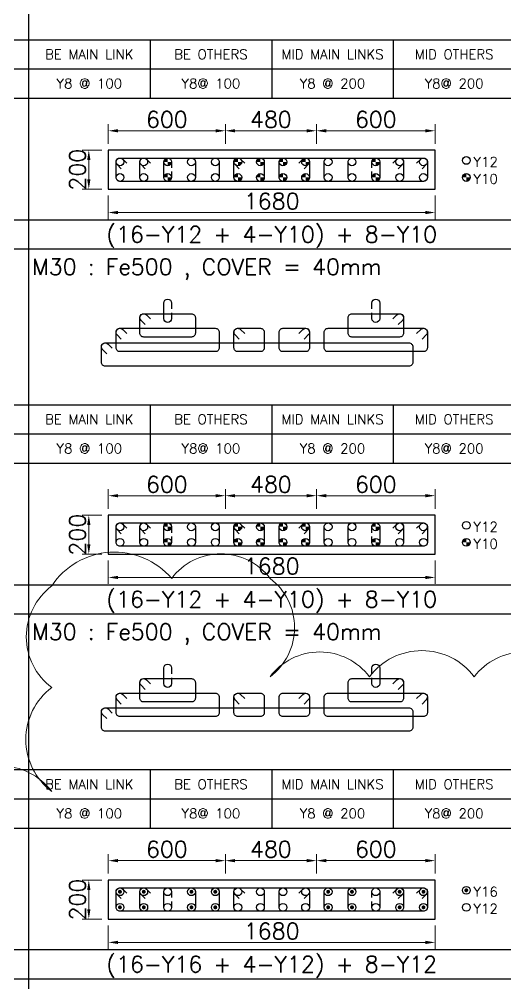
# Model space of a CAD drawing. Header units: millimetres. Extents: x -28707963 to -28231469, y 696001 to 896471.
# Drawn here: x -28305678 to -28298178, y 801471 to 816336 of the extents above; entities that cross this region are included whole.
import ezdxf
from ezdxf.enums import TextEntityAlignment as Align

# ---------------------------------------------------------------- set-up
doc = ezdxf.new("R2010")
doc.units = ezdxf.units.MM
doc.header["$MEASUREMENT"] = 0
doc.header["$PDMODE"] = 34
doc.header["$PDSIZE"] = -8
doc.layers.get('0').update_dxf_attribs({"lineweight": 5})
for name, color, linetype in [('09 COL TEXT-SCH', 2, 'Continuous'), ('14 REINF', 6, 'Continuous'), ('22 TABLE FRAME', 5, 'Continuous'), ('23 STIRRUPS', 5, 'Continuous'), ('TEXT', 4, 'Continuous')]:
    doc.layers.add(name, color=color, linetype=linetype)
doc.layers.add('19 COLUMN', color=1, linetype='Continuous', lineweight=25)
doc.styles.add('ROMANS', font='simplex.shx')
doc.dimstyles.new('D 50', dxfattribs={"dimscale": 100, "dimtxt": 3, "dimasz": 1.5, "dimexe": 1, "dimexo": 1, "dimgap": 0.5, "dimtad": 1, "dimdec": 0, "dimdsep": 46, "dimtxsty": 'ROMANS', "dimcen": 2.5, "dimclrd": 5, "dimclre": 5, "dimclrt": 4, "dimadec": 0, "dimazin": 0, "dimtfac": 1, "dimtdec": 0, "dimtmove": 0, "dimatfit": 3, "dimfxl": 1, "dimlwd": 0, "dimlwe": 0, "dimarcsym": 0})

# ---------------------------------------------------------------- blocks, each defined once
blk = doc.blocks.new('*D83')
at = {"color": 5, "lineweight": 0, "transparency": 16777216}
for p, q in [((-28304306, 802368), (-28304306, 802008)), ((-28299266, 802368), (-28299266, 802008)), ((-28304156, 802108), (-28299416, 802108))]:
    blk.add_line(p, q, dxfattribs=at)
at = {"color": 5, "transparency": 16777216}
for points in [[(-28304156, 802133), (-28304156, 802083), (-28304306, 802108)], [(-28299416, 802083), (-28299416, 802133), (-28299266, 802108)]]:
    blk.add_solid(points, dxfattribs=at)
at = {"layer": 'Defpoints', "color": 0, "transparency": 16777216}
for p in [(-28304306, 802468), (-28299266, 802468), (-28299266, 802108)]:
    blk.add_point(p, dxfattribs=at)
at = {"color": 4, "transparency": 16777216, "insert": (-28301786, 802283), "char_height": 250, "attachment_point": 5, "style": 'ROMANS'}
blk.add_mtext('1680', dxfattribs=at)
blk = doc.blocks.new('*D84')
at = {"color": 5, "lineweight": 0, "transparency": 16777216}
for p, q in [((-28304406, 803068), (-28304706, 803068)), ((-28304606, 802618), (-28304606, 802918)), ((-28304406, 802468), (-28304706, 802468))]:
    blk.add_line(p, q, dxfattribs=at)
at = {"color": 5, "transparency": 16777216}
for points in [[(-28304581, 802918), (-28304631, 802918), (-28304606, 803068)], [(-28304631, 802618), (-28304581, 802618), (-28304606, 802468)]]:
    blk.add_solid(points, dxfattribs=at)
at = {"layer": 'Defpoints', "color": 0, "transparency": 16777216}
for p in [(-28304606, 803068), (-28304306, 803068), (-28304306, 802468)]:
    blk.add_point(p, dxfattribs=at)
at = {"color": 4, "transparency": 16777216, "insert": (-28304781, 802768), "char_height": 250, "attachment_point": 5, "rotation": 90, "style": 'ROMANS'}
blk.add_mtext('200', dxfattribs=at)
blk = doc.blocks.new('*D85')
at = {"color": 5, "lineweight": 0, "transparency": 16777216}
for p, q in [((-28304306, 803168), (-28304306, 803468)), ((-28304156, 803368), (-28302651, 803368)), ((-28302501, 803168), (-28302501, 803468))]:
    blk.add_line(p, q, dxfattribs=at)
at = {"color": 5, "transparency": 16777216}
for points in [[(-28304156, 803393), (-28304156, 803343), (-28304306, 803368)], [(-28302651, 803343), (-28302651, 803393), (-28302501, 803368)]]:
    blk.add_solid(points, dxfattribs=at)
at = {"layer": 'Defpoints', "color": 0, "transparency": 16777216}
for p in [(-28302501, 803368), (-28304306, 803068), (-28302501, 803068)]:
    blk.add_point(p, dxfattribs=at)
at = {"color": 4, "transparency": 16777216, "insert": (-28303403, 803543), "char_height": 250, "attachment_point": 5, "style": 'ROMANS'}
blk.add_mtext('600', dxfattribs=at)
blk = doc.blocks.new('*D86')
at = {"color": 5, "lineweight": 0, "transparency": 16777216}
for p, q in [((-28302501, 803168), (-28302501, 803468)), ((-28302351, 803368), (-28301246, 803368)), ((-28301096, 803168), (-28301096, 803468))]:
    blk.add_line(p, q, dxfattribs=at)
at = {"color": 5, "transparency": 16777216}
for points in [[(-28302351, 803393), (-28302351, 803343), (-28302501, 803368)], [(-28301246, 803343), (-28301246, 803393), (-28301096, 803368)]]:
    blk.add_solid(points, dxfattribs=at)
at = {"layer": 'Defpoints', "color": 0, "transparency": 16777216}
for p in [(-28301096, 803368), (-28302501, 803068), (-28301096, 803068)]:
    blk.add_point(p, dxfattribs=at)
at = {"color": 4, "transparency": 16777216, "insert": (-28301799, 803543), "char_height": 250, "attachment_point": 5, "style": 'ROMANS'}
blk.add_mtext('480', dxfattribs=at)
blk = doc.blocks.new('*D87')
at = {"color": 5, "lineweight": 0, "transparency": 16777216}
for p, q in [((-28301096, 803168), (-28301096, 803468)), ((-28300946, 803368), (-28299416, 803368)), ((-28299266, 803168), (-28299266, 803468))]:
    blk.add_line(p, q, dxfattribs=at)
at = {"color": 5, "transparency": 16777216}
for points in [[(-28300946, 803393), (-28300946, 803343), (-28301096, 803368)], [(-28299416, 803343), (-28299416, 803393), (-28299266, 803368)]]:
    blk.add_solid(points, dxfattribs=at)
at = {"layer": 'Defpoints', "color": 0, "transparency": 16777216}
for p in [(-28299266, 803368), (-28301096, 803068), (-28299266, 803068)]:
    blk.add_point(p, dxfattribs=at)
at = {"color": 4, "transparency": 16777216, "insert": (-28300181, 803543), "char_height": 250, "attachment_point": 5, "style": 'ROMANS'}
blk.add_mtext('600', dxfattribs=at)
blk = doc.blocks.new('*D88')
at = {"color": 5, "lineweight": 0, "transparency": 16777216}
for p, q in [((-28304306, 807993), (-28304306, 807633)), ((-28299266, 807993), (-28299266, 807633)), ((-28304156, 807733), (-28299416, 807733))]:
    blk.add_line(p, q, dxfattribs=at)
at = {"color": 5, "transparency": 16777216}
for points in [[(-28304156, 807758), (-28304156, 807708), (-28304306, 807733)], [(-28299416, 807708), (-28299416, 807758), (-28299266, 807733)]]:
    blk.add_solid(points, dxfattribs=at)
at = {"layer": 'Defpoints', "color": 0, "transparency": 16777216}
for p in [(-28304306, 808093), (-28299266, 808093), (-28299266, 807733)]:
    blk.add_point(p, dxfattribs=at)
at = {"color": 4, "transparency": 16777216, "insert": (-28301786, 807908), "char_height": 250, "attachment_point": 5, "style": 'ROMANS'}
blk.add_mtext('1680', dxfattribs=at)
blk = doc.blocks.new('*D89')
at = {"color": 5, "lineweight": 0, "transparency": 16777216}
for p, q in [((-28304306, 813618), (-28304306, 813258)), ((-28299266, 813618), (-28299266, 813258)), ((-28304156, 813358), (-28299416, 813358))]:
    blk.add_line(p, q, dxfattribs=at)
at = {"color": 5, "transparency": 16777216}
for points in [[(-28304156, 813383), (-28304156, 813333), (-28304306, 813358)], [(-28299416, 813333), (-28299416, 813383), (-28299266, 813358)]]:
    blk.add_solid(points, dxfattribs=at)
at = {"layer": 'Defpoints', "color": 0, "transparency": 16777216}
for p in [(-28304306, 813718), (-28299266, 813718), (-28299266, 813358)]:
    blk.add_point(p, dxfattribs=at)
at = {"color": 4, "transparency": 16777216, "insert": (-28301786, 813533), "char_height": 250, "attachment_point": 5, "style": 'ROMANS'}
blk.add_mtext('1680', dxfattribs=at)
blk = doc.blocks.new('*D375')
at = {"color": 5, "lineweight": 0, "transparency": 16777216}
for p, q in [((-28304406, 808693), (-28304706, 808693)), ((-28304606, 808243), (-28304606, 808543)), ((-28304406, 808093), (-28304706, 808093))]:
    blk.add_line(p, q, dxfattribs=at)
at = {"color": 5, "transparency": 16777216}
for points in [[(-28304581, 808543), (-28304631, 808543), (-28304606, 808693)], [(-28304631, 808243), (-28304581, 808243), (-28304606, 808093)]]:
    blk.add_solid(points, dxfattribs=at)
at = {"layer": 'Defpoints', "color": 0, "transparency": 16777216}
for p in [(-28304606, 808693), (-28304306, 808693), (-28304306, 808093)]:
    blk.add_point(p, dxfattribs=at)
at = {"color": 4, "transparency": 16777216, "insert": (-28304781, 808393), "char_height": 250, "attachment_point": 5, "rotation": 90, "style": 'ROMANS'}
blk.add_mtext('200', dxfattribs=at)
blk = doc.blocks.new('*D376')
at = {"color": 5, "lineweight": 0, "transparency": 16777216}
for p, q in [((-28304306, 808793), (-28304306, 809093)), ((-28304156, 808993), (-28302651, 808993)), ((-28302501, 808793), (-28302501, 809093))]:
    blk.add_line(p, q, dxfattribs=at)
at = {"color": 5, "transparency": 16777216}
for points in [[(-28304156, 809018), (-28304156, 808968), (-28304306, 808993)], [(-28302651, 808968), (-28302651, 809018), (-28302501, 808993)]]:
    blk.add_solid(points, dxfattribs=at)
at = {"layer": 'Defpoints', "color": 0, "transparency": 16777216}
for p in [(-28302501, 808993), (-28304306, 808693), (-28302501, 808693)]:
    blk.add_point(p, dxfattribs=at)
at = {"color": 4, "transparency": 16777216, "insert": (-28303403, 809168), "char_height": 250, "attachment_point": 5, "style": 'ROMANS'}
blk.add_mtext('600', dxfattribs=at)
blk = doc.blocks.new('*D377')
at = {"color": 5, "lineweight": 0, "transparency": 16777216}
for p, q in [((-28302501, 808793), (-28302501, 809093)), ((-28302351, 808993), (-28301246, 808993)), ((-28301096, 808793), (-28301096, 809093))]:
    blk.add_line(p, q, dxfattribs=at)
at = {"color": 5, "transparency": 16777216}
for points in [[(-28302351, 809018), (-28302351, 808968), (-28302501, 808993)], [(-28301246, 808968), (-28301246, 809018), (-28301096, 808993)]]:
    blk.add_solid(points, dxfattribs=at)
at = {"layer": 'Defpoints', "color": 0, "transparency": 16777216}
for p in [(-28301096, 808993), (-28302501, 808693), (-28301096, 808693)]:
    blk.add_point(p, dxfattribs=at)
at = {"color": 4, "transparency": 16777216, "insert": (-28301799, 809168), "char_height": 250, "attachment_point": 5, "style": 'ROMANS'}
blk.add_mtext('480', dxfattribs=at)
blk = doc.blocks.new('*D378')
at = {"color": 5, "lineweight": 0, "transparency": 16777216}
for p, q in [((-28301096, 808793), (-28301096, 809093)), ((-28300946, 808993), (-28299416, 808993)), ((-28299266, 808793), (-28299266, 809093))]:
    blk.add_line(p, q, dxfattribs=at)
at = {"color": 5, "transparency": 16777216}
for points in [[(-28300946, 809018), (-28300946, 808968), (-28301096, 808993)], [(-28299416, 808968), (-28299416, 809018), (-28299266, 808993)]]:
    blk.add_solid(points, dxfattribs=at)
at = {"layer": 'Defpoints', "color": 0, "transparency": 16777216}
for p in [(-28299266, 808993), (-28301096, 808693), (-28299266, 808693)]:
    blk.add_point(p, dxfattribs=at)
at = {"color": 4, "transparency": 16777216, "insert": (-28300181, 809168), "char_height": 250, "attachment_point": 5, "style": 'ROMANS'}
blk.add_mtext('600', dxfattribs=at)
blk = doc.blocks.new('*D379')
at = {"color": 5, "lineweight": 0, "transparency": 16777216}
for p, q in [((-28304406, 814318), (-28304706, 814318)), ((-28304606, 813868), (-28304606, 814168)), ((-28304406, 813718), (-28304706, 813718))]:
    blk.add_line(p, q, dxfattribs=at)
at = {"color": 5, "transparency": 16777216}
for points in [[(-28304581, 814168), (-28304631, 814168), (-28304606, 814318)], [(-28304631, 813868), (-28304581, 813868), (-28304606, 813718)]]:
    blk.add_solid(points, dxfattribs=at)
at = {"layer": 'Defpoints', "color": 0, "transparency": 16777216}
for p in [(-28304606, 814318), (-28304306, 814318), (-28304306, 813718)]:
    blk.add_point(p, dxfattribs=at)
at = {"color": 4, "transparency": 16777216, "insert": (-28304781, 814018), "char_height": 250, "attachment_point": 5, "rotation": 90, "style": 'ROMANS'}
blk.add_mtext('200', dxfattribs=at)
blk = doc.blocks.new('*D380')
at = {"color": 5, "lineweight": 0, "transparency": 16777216}
for p, q in [((-28304306, 814418), (-28304306, 814718)), ((-28302501, 814418), (-28302501, 814718)), ((-28304156, 814618), (-28302651, 814618))]:
    blk.add_line(p, q, dxfattribs=at)
at = {"color": 5, "transparency": 16777216}
for points in [[(-28304156, 814643), (-28304156, 814593), (-28304306, 814618)], [(-28302651, 814593), (-28302651, 814643), (-28302501, 814618)]]:
    blk.add_solid(points, dxfattribs=at)
at = {"layer": 'Defpoints', "color": 0, "transparency": 16777216}
for p in [(-28302501, 814618), (-28304306, 814318), (-28302501, 814318)]:
    blk.add_point(p, dxfattribs=at)
at = {"color": 4, "transparency": 16777216, "insert": (-28303403, 814793), "char_height": 250, "attachment_point": 5, "style": 'ROMANS'}
blk.add_mtext('600', dxfattribs=at)
blk = doc.blocks.new('*D381')
at = {"color": 5, "lineweight": 0, "transparency": 16777216}
for p, q in [((-28302501, 814418), (-28302501, 814718)), ((-28301096, 814418), (-28301096, 814718)), ((-28302351, 814618), (-28301246, 814618))]:
    blk.add_line(p, q, dxfattribs=at)
at = {"color": 5, "transparency": 16777216}
for points in [[(-28302351, 814643), (-28302351, 814593), (-28302501, 814618)], [(-28301246, 814593), (-28301246, 814643), (-28301096, 814618)]]:
    blk.add_solid(points, dxfattribs=at)
at = {"layer": 'Defpoints', "color": 0, "transparency": 16777216}
for p in [(-28301096, 814618), (-28302501, 814318), (-28301096, 814318)]:
    blk.add_point(p, dxfattribs=at)
at = {"color": 4, "transparency": 16777216, "insert": (-28301799, 814793), "char_height": 250, "attachment_point": 5, "style": 'ROMANS'}
blk.add_mtext('480', dxfattribs=at)
blk = doc.blocks.new('*D382')
at = {"color": 5, "lineweight": 0, "transparency": 16777216}
for p, q in [((-28301096, 814418), (-28301096, 814718)), ((-28299266, 814418), (-28299266, 814718)), ((-28300946, 814618), (-28299416, 814618))]:
    blk.add_line(p, q, dxfattribs=at)
at = {"color": 5, "transparency": 16777216}
for points in [[(-28300946, 814643), (-28300946, 814593), (-28301096, 814618)], [(-28299416, 814593), (-28299416, 814643), (-28299266, 814618)]]:
    blk.add_solid(points, dxfattribs=at)
at = {"layer": 'Defpoints', "color": 0, "transparency": 16777216}
for p in [(-28299266, 814618), (-28301096, 814318), (-28299266, 814318)]:
    blk.add_point(p, dxfattribs=at)
at = {"color": 4, "transparency": 16777216, "insert": (-28300181, 814793), "char_height": 250, "attachment_point": 5, "style": 'ROMANS'}
blk.add_mtext('600', dxfattribs=at)

msp = doc.modelspace()

# ---------------------------------------------------------------- hatches: boundary and pattern name
at = {"layer": '14 REINF'}
h = msp.add_hatch(color=6, dxfattribs=at)
edge = h.paths.add_edge_path(flags=0)
edge.add_line((-28303451.1, 814138.4), (-28303391.1, 814138.4))
edge.add_line((-28303391.1, 814138.4), (-28303391.1, 814198.4))
edge.add_arc((-28303391.1, 814138.4), 60, 90, 180)
edge = h.paths.add_edge_path(flags=0)
edge.add_line((-28303331.1, 814138.4), (-28303391.1, 814138.4))
edge.add_line((-28303391.1, 814138.4), (-28303391.1, 814078.4))
edge.add_arc((-28303391.1, 814138.4), 60, 270, 360)
h = msp.add_hatch(color=6, dxfattribs=at)
edge = h.paths.add_edge_path(flags=0)
edge.add_line((-28302368.1, 814138.4), (-28302308.1, 814138.4))
edge.add_line((-28302308.1, 814138.4), (-28302308.1, 814198.4))
edge.add_arc((-28302308.1, 814138.4), 60, 90, 180)
edge = h.paths.add_edge_path(flags=0)
edge.add_line((-28302248.1, 814138.4), (-28302308.1, 814138.4))
edge.add_line((-28302308.1, 814138.4), (-28302308.1, 814078.4))
edge.add_arc((-28302308.1, 814138.4), 60, 270, 360)
h = msp.add_hatch(color=6, dxfattribs=at)
edge = h.paths.add_edge_path(flags=0)
edge.add_line((-28302020.1, 814138.4), (-28301960.1, 814138.4))
edge.add_line((-28301960.1, 814138.4), (-28301960.1, 814198.4))
edge.add_arc((-28301960.1, 814138.4), 60, 90, 180)
edge = h.paths.add_edge_path(flags=0)
edge.add_line((-28301900.1, 814138.4), (-28301960.1, 814138.4))
edge.add_line((-28301960.1, 814138.4), (-28301960.1, 814078.4))
edge.add_arc((-28301960.1, 814138.4), 60, 270, 360)
h = msp.add_hatch(color=6, dxfattribs=at)
edge = h.paths.add_edge_path(flags=0)
edge.add_line((-28301672.1, 814138.4), (-28301612.1, 814138.4))
edge.add_line((-28301612.1, 814138.4), (-28301612.1, 814198.4))
edge.add_arc((-28301612.1, 814138.4), 60, 90, 180)
edge = h.paths.add_edge_path(flags=0)
edge.add_line((-28301552.1, 814138.4), (-28301612.1, 814138.4))
edge.add_line((-28301612.1, 814138.4), (-28301612.1, 814078.4))
edge.add_arc((-28301612.1, 814138.4), 60, 270, 360)
h = msp.add_hatch(color=6, dxfattribs=at)
edge = h.paths.add_edge_path(flags=0)
edge.add_line((-28301324.1, 814138.4), (-28301264.1, 814138.4))
edge.add_line((-28301264.1, 814138.4), (-28301264.1, 814198.4))
edge.add_arc((-28301264.1, 814138.4), 60, 90, 180)
edge = h.paths.add_edge_path(flags=0)
edge.add_line((-28301204.1, 814138.4), (-28301264.1, 814138.4))
edge.add_line((-28301264.1, 814138.4), (-28301264.1, 814078.4))
edge.add_arc((-28301264.1, 814138.4), 60, 270, 360)
h = msp.add_hatch(color=6, dxfattribs=at)
edge = h.paths.add_edge_path(flags=0)
edge.add_line((-28300241.1, 814138.4), (-28300181.1, 814138.4))
edge.add_line((-28300181.1, 814138.4), (-28300181.1, 814198.4))
edge.add_arc((-28300181.1, 814138.4), 60, 90, 180)
edge = h.paths.add_edge_path(flags=0)
edge.add_line((-28300121.1, 814138.4), (-28300181.1, 814138.4))
edge.add_line((-28300181.1, 814138.4), (-28300181.1, 814078.4))
edge.add_arc((-28300181.1, 814138.4), 60, 270, 360)
h = msp.add_hatch(color=6, dxfattribs=at)
edge = h.paths.add_edge_path(flags=0)
edge.add_line((-28303451.1, 813898.4), (-28303391.1, 813898.4))
edge.add_line((-28303391.1, 813898.4), (-28303391.1, 813958.4))
edge.add_arc((-28303391.1, 813898.4), 60, 90, 180)
edge = h.paths.add_edge_path(flags=0)
edge.add_line((-28303331.1, 813898.4), (-28303391.1, 813898.4))
edge.add_line((-28303391.1, 813898.4), (-28303391.1, 813838.4))
edge.add_arc((-28303391.1, 813898.4), 60, 270, 360)
h = msp.add_hatch(color=6, dxfattribs=at)
edge = h.paths.add_edge_path(flags=0)
edge.add_line((-28302368.1, 813898.4), (-28302308.1, 813898.4))
edge.add_line((-28302308.1, 813898.4), (-28302308.1, 813958.4))
edge.add_arc((-28302308.1, 813898.4), 60, 90, 180)
edge = h.paths.add_edge_path(flags=0)
edge.add_line((-28302248.1, 813898.4), (-28302308.1, 813898.4))
edge.add_line((-28302308.1, 813898.4), (-28302308.1, 813838.4))
edge.add_arc((-28302308.1, 813898.4), 60, 270, 360)
h = msp.add_hatch(color=6, dxfattribs=at)
edge = h.paths.add_edge_path(flags=0)
edge.add_line((-28302020.1, 813898.4), (-28301960.1, 813898.4))
edge.add_line((-28301960.1, 813898.4), (-28301960.1, 813958.4))
edge.add_arc((-28301960.1, 813898.4), 60, 90, 180)
edge = h.paths.add_edge_path(flags=0)
edge.add_line((-28301900.1, 813898.4), (-28301960.1, 813898.4))
edge.add_line((-28301960.1, 813898.4), (-28301960.1, 813838.4))
edge.add_arc((-28301960.1, 813898.4), 60, 270, 360)
h = msp.add_hatch(color=6, dxfattribs=at)
edge = h.paths.add_edge_path(flags=0)
edge.add_line((-28301672.1, 813898.4), (-28301612.1, 813898.4))
edge.add_line((-28301612.1, 813898.4), (-28301612.1, 813958.4))
edge.add_arc((-28301612.1, 813898.4), 60, 90, 180)
edge = h.paths.add_edge_path(flags=0)
edge.add_line((-28301552.1, 813898.4), (-28301612.1, 813898.4))
edge.add_line((-28301612.1, 813898.4), (-28301612.1, 813838.4))
edge.add_arc((-28301612.1, 813898.4), 60, 270, 360)
h = msp.add_hatch(color=6, dxfattribs=at)
edge = h.paths.add_edge_path(flags=0)
edge.add_line((-28301324.1, 813898.4), (-28301264.1, 813898.4))
edge.add_line((-28301264.1, 813898.4), (-28301264.1, 813958.4))
edge.add_arc((-28301264.1, 813898.4), 60, 90, 180)
edge = h.paths.add_edge_path(flags=0)
edge.add_line((-28301204.1, 813898.4), (-28301264.1, 813898.4))
edge.add_line((-28301264.1, 813898.4), (-28301264.1, 813838.4))
edge.add_arc((-28301264.1, 813898.4), 60, 270, 360)
h = msp.add_hatch(color=6, dxfattribs=at)
edge = h.paths.add_edge_path(flags=0)
edge.add_line((-28300241.1, 813898.4), (-28300181.1, 813898.4))
edge.add_line((-28300181.1, 813898.4), (-28300181.1, 813958.4))
edge.add_arc((-28300181.1, 813898.4), 60, 90, 180)
edge = h.paths.add_edge_path(flags=0)
edge.add_line((-28300121.1, 813898.4), (-28300181.1, 813898.4))
edge.add_line((-28300181.1, 813898.4), (-28300181.1, 813838.4))
edge.add_arc((-28300181.1, 813898.4), 60, 270, 360)
h = msp.add_hatch(color=6, dxfattribs=at)
edge = h.paths.add_edge_path(flags=0)
edge.add_line((-28298846.1, 813898.4), (-28298786.1, 813898.4))
edge.add_line((-28298786.1, 813898.4), (-28298786.1, 813958.4))
edge.add_arc((-28298786.1, 813898.4), 60, 90, 180)
edge = h.paths.add_edge_path(flags=0)
edge.add_line((-28298726.1, 813898.4), (-28298786.1, 813898.4))
edge.add_line((-28298786.1, 813898.4), (-28298786.1, 813838.4))
edge.add_arc((-28298786.1, 813898.4), 60, 270, 360)
h = msp.add_hatch(color=6, dxfattribs=at)
edge = h.paths.add_edge_path(flags=0)
edge.add_line((-28303451.1, 808513.4), (-28303391.1, 808513.4))
edge.add_line((-28303391.1, 808513.4), (-28303391.1, 808573.4))
edge.add_arc((-28303391.1, 808513.4), 60, 90, 180)
edge = h.paths.add_edge_path(flags=0)
edge.add_line((-28303331.1, 808513.4), (-28303391.1, 808513.4))
edge.add_line((-28303391.1, 808513.4), (-28303391.1, 808453.4))
edge.add_arc((-28303391.1, 808513.4), 60, 270, 360)
h = msp.add_hatch(color=6, dxfattribs=at)
edge = h.paths.add_edge_path(flags=0)
edge.add_line((-28302368.1, 808513.4), (-28302308.1, 808513.4))
edge.add_line((-28302308.1, 808513.4), (-28302308.1, 808573.4))
edge.add_arc((-28302308.1, 808513.4), 60, 90, 180)
edge = h.paths.add_edge_path(flags=0)
edge.add_line((-28302248.1, 808513.4), (-28302308.1, 808513.4))
edge.add_line((-28302308.1, 808513.4), (-28302308.1, 808453.4))
edge.add_arc((-28302308.1, 808513.4), 60, 270, 360)
h = msp.add_hatch(color=6, dxfattribs=at)
edge = h.paths.add_edge_path(flags=0)
edge.add_line((-28302020.1, 808513.4), (-28301960.1, 808513.4))
edge.add_line((-28301960.1, 808513.4), (-28301960.1, 808573.4))
edge.add_arc((-28301960.1, 808513.4), 60, 90, 180)
edge = h.paths.add_edge_path(flags=0)
edge.add_line((-28301900.1, 808513.4), (-28301960.1, 808513.4))
edge.add_line((-28301960.1, 808513.4), (-28301960.1, 808453.4))
edge.add_arc((-28301960.1, 808513.4), 60, 270, 360)
h = msp.add_hatch(color=6, dxfattribs=at)
edge = h.paths.add_edge_path(flags=0)
edge.add_line((-28301672.1, 808513.4), (-28301612.1, 808513.4))
edge.add_line((-28301612.1, 808513.4), (-28301612.1, 808573.4))
edge.add_arc((-28301612.1, 808513.4), 60, 90, 180)
edge = h.paths.add_edge_path(flags=0)
edge.add_line((-28301552.1, 808513.4), (-28301612.1, 808513.4))
edge.add_line((-28301612.1, 808513.4), (-28301612.1, 808453.4))
edge.add_arc((-28301612.1, 808513.4), 60, 270, 360)
h = msp.add_hatch(color=6, dxfattribs=at)
edge = h.paths.add_edge_path(flags=0)
edge.add_line((-28301324.1, 808513.4), (-28301264.1, 808513.4))
edge.add_line((-28301264.1, 808513.4), (-28301264.1, 808573.4))
edge.add_arc((-28301264.1, 808513.4), 60, 90, 180)
edge = h.paths.add_edge_path(flags=0)
edge.add_line((-28301204.1, 808513.4), (-28301264.1, 808513.4))
edge.add_line((-28301264.1, 808513.4), (-28301264.1, 808453.4))
edge.add_arc((-28301264.1, 808513.4), 60, 270, 360)
h = msp.add_hatch(color=6, dxfattribs=at)
edge = h.paths.add_edge_path(flags=0)
edge.add_line((-28300241.1, 808513.4), (-28300181.1, 808513.4))
edge.add_line((-28300181.1, 808513.4), (-28300181.1, 808573.4))
edge.add_arc((-28300181.1, 808513.4), 60, 90, 180)
edge = h.paths.add_edge_path(flags=0)
edge.add_line((-28300121.1, 808513.4), (-28300181.1, 808513.4))
edge.add_line((-28300181.1, 808513.4), (-28300181.1, 808453.4))
edge.add_arc((-28300181.1, 808513.4), 60, 270, 360)
h = msp.add_hatch(color=6, dxfattribs=at)
edge = h.paths.add_edge_path(flags=0)
edge.add_line((-28303451.1, 808273.4), (-28303391.1, 808273.4))
edge.add_line((-28303391.1, 808273.4), (-28303391.1, 808333.4))
edge.add_arc((-28303391.1, 808273.4), 60, 90, 180)
edge = h.paths.add_edge_path(flags=0)
edge.add_line((-28303331.1, 808273.4), (-28303391.1, 808273.4))
edge.add_line((-28303391.1, 808273.4), (-28303391.1, 808213.4))
edge.add_arc((-28303391.1, 808273.4), 60, 270, 360)
h = msp.add_hatch(color=6, dxfattribs=at)
edge = h.paths.add_edge_path(flags=0)
edge.add_line((-28302368.1, 808273.4), (-28302308.1, 808273.4))
edge.add_line((-28302308.1, 808273.4), (-28302308.1, 808333.4))
edge.add_arc((-28302308.1, 808273.4), 60, 90, 180)
edge = h.paths.add_edge_path(flags=0)
edge.add_line((-28302248.1, 808273.4), (-28302308.1, 808273.4))
edge.add_line((-28302308.1, 808273.4), (-28302308.1, 808213.4))
edge.add_arc((-28302308.1, 808273.4), 60, 270, 360)
h = msp.add_hatch(color=6, dxfattribs=at)
edge = h.paths.add_edge_path(flags=0)
edge.add_line((-28302020.1, 808273.4), (-28301960.1, 808273.4))
edge.add_line((-28301960.1, 808273.4), (-28301960.1, 808333.4))
edge.add_arc((-28301960.1, 808273.4), 60, 90, 180)
edge = h.paths.add_edge_path(flags=0)
edge.add_line((-28301900.1, 808273.4), (-28301960.1, 808273.4))
edge.add_line((-28301960.1, 808273.4), (-28301960.1, 808213.4))
edge.add_arc((-28301960.1, 808273.4), 60, 270, 360)
h = msp.add_hatch(color=6, dxfattribs=at)
edge = h.paths.add_edge_path(flags=0)
edge.add_line((-28301672.1, 808273.4), (-28301612.1, 808273.4))
edge.add_line((-28301612.1, 808273.4), (-28301612.1, 808333.4))
edge.add_arc((-28301612.1, 808273.4), 60, 90, 180)
edge = h.paths.add_edge_path(flags=0)
edge.add_line((-28301552.1, 808273.4), (-28301612.1, 808273.4))
edge.add_line((-28301612.1, 808273.4), (-28301612.1, 808213.4))
edge.add_arc((-28301612.1, 808273.4), 60, 270, 360)
h = msp.add_hatch(color=6, dxfattribs=at)
edge = h.paths.add_edge_path(flags=0)
edge.add_line((-28301324.1, 808273.4), (-28301264.1, 808273.4))
edge.add_line((-28301264.1, 808273.4), (-28301264.1, 808333.4))
edge.add_arc((-28301264.1, 808273.4), 60, 90, 180)
edge = h.paths.add_edge_path(flags=0)
edge.add_line((-28301204.1, 808273.4), (-28301264.1, 808273.4))
edge.add_line((-28301264.1, 808273.4), (-28301264.1, 808213.4))
edge.add_arc((-28301264.1, 808273.4), 60, 270, 360)
h = msp.add_hatch(color=6, dxfattribs=at)
edge = h.paths.add_edge_path(flags=0)
edge.add_line((-28300241.1, 808273.4), (-28300181.1, 808273.4))
edge.add_line((-28300181.1, 808273.4), (-28300181.1, 808333.4))
edge.add_arc((-28300181.1, 808273.4), 60, 90, 180)
edge = h.paths.add_edge_path(flags=0)
edge.add_line((-28300121.1, 808273.4), (-28300181.1, 808273.4))
edge.add_line((-28300181.1, 808273.4), (-28300181.1, 808213.4))
edge.add_arc((-28300181.1, 808273.4), 60, 270, 360)
h = msp.add_hatch(color=6, dxfattribs=at)
edge = h.paths.add_edge_path(flags=0)
edge.add_line((-28298846.1, 808273.4), (-28298786.1, 808273.4))
edge.add_line((-28298786.1, 808273.4), (-28298786.1, 808333.4))
edge.add_arc((-28298786.1, 808273.4), 60, 90, 180)
edge = h.paths.add_edge_path(flags=0)
edge.add_line((-28298726.1, 808273.4), (-28298786.1, 808273.4))
edge.add_line((-28298786.1, 808273.4), (-28298786.1, 808213.4))
edge.add_arc((-28298786.1, 808273.4), 60, 270, 360)

# ---------------------------------------------------------------- linework, layer by layer
msp.add_lwpolyline([(-28297146.6, 806201.8, 0.5), (-28298662.9, 806201.8, 0.5), (-28300279.1, 806201.8, 0.5), (-28301812.1, 806201.8, 0.5), (-28301812.1, 807718.1, 0.5), (-28303328.4, 807718.1, 0.5), (-28305178, 807601.5, 0.5), (-28305178, 806035.2, 0.5), (-28305178, 804435.5, 0.5), (-28306744.3, 804435.5, 0.5), (-28306744.3, 801936.1, 0.5), (-28306744.3, 800319.9, 0.5)], format="xyb")
at = {"color": 1}
msp.add_lwpolyline([(-28337528.1, 807171.2), (-28231469, 807171.2), (-28231469, 801546.2), (-28337528.1, 801546.2)], close=True, dxfattribs=at)
at = {"layer": '14 REINF', "color": 6, "const_width": 30}
for points in [[(-28304141.1, 802888.4, 1), (-28304111.1, 802888.4, 1)], [(-28303773.6, 802888.4, 1), (-28303743.6, 802888.4, 1)], [(-28303038.6, 802888.4, 1), (-28303008.6, 802888.4, 1)], [(-28302671.1, 802888.4, 1), (-28302641.1, 802888.4, 1)], [(-28300931.1, 802888.4, 1), (-28300901.1, 802888.4, 1)], [(-28300563.6, 802888.4, 1), (-28300533.6, 802888.4, 1)], [(-28299828.6, 802888.4, 1), (-28299798.6, 802888.4, 1)], [(-28299461.1, 802888.4, 1), (-28299431.1, 802888.4, 1)], [(-28298801.1, 802910.9, 1), (-28298771.1, 802910.9, 1)], [(-28304141.1, 802648.4, 1), (-28304111.1, 802648.4, 1)], [(-28303773.6, 802648.4, 1), (-28303743.6, 802648.4, 1)], [(-28303038.6, 802648.4, 1), (-28303008.6, 802648.4, 1)], [(-28302671.1, 802648.4, 1), (-28302641.1, 802648.4, 1)], [(-28300931.1, 802648.4, 1), (-28300901.1, 802648.4, 1)], [(-28300563.6, 802648.4, 1), (-28300533.6, 802648.4, 1)], [(-28299828.6, 802648.4, 1), (-28299798.6, 802648.4, 1)], [(-28299461.1, 802648.4, 1), (-28299431.1, 802648.4, 1)]]:
    msp.add_lwpolyline(points, format="xyb", close=True, dxfattribs=at)
at = {"layer": '14 REINF', "color": 6}
for centre in [(-28304126.1, 814138.4), (-28303758.6, 814138.4), (-28303391.1, 814138.4), (-28303023.6, 814138.4), (-28302656.1, 814138.4), (-28302308.1, 814138.4), (-28301960.1, 814138.4), (-28301612.1, 814138.4), (-28301264.1, 814138.4), (-28300916.1, 814138.4), (-28300548.6, 814138.4), (-28300181.1, 814138.4), (-28299813.6, 814138.4), (-28299446.1, 814138.4), (-28298786.1, 814160.9), (-28304126.1, 813898.4), (-28303758.6, 813898.4), (-28303391.1, 813898.4), (-28303023.6, 813898.4), (-28302656.1, 813898.4), (-28302308.1, 813898.4), (-28301960.1, 813898.4), (-28301612.1, 813898.4), (-28301264.1, 813898.4), (-28300916.1, 813898.4), (-28300548.6, 813898.4), (-28300181.1, 813898.4), (-28299813.6, 813898.4), (-28299446.1, 813898.4), (-28298786.1, 813898.4), (-28304126.1, 808513.4), (-28303758.6, 808513.4), (-28303391.1, 808513.4), (-28303023.6, 808513.4), (-28302656.1, 808513.4), (-28302308.1, 808513.4), (-28301960.1, 808513.4), (-28301612.1, 808513.4), (-28301264.1, 808513.4), (-28300916.1, 808513.4), (-28300548.6, 808513.4), (-28300181.1, 808513.4), (-28299813.6, 808513.4), (-28299446.1, 808513.4), (-28298786.1, 808535.9), (-28304126.1, 808273.4), (-28303758.6, 808273.4), (-28303391.1, 808273.4), (-28303023.6, 808273.4), (-28302656.1, 808273.4), (-28302308.1, 808273.4), (-28301960.1, 808273.4), (-28301612.1, 808273.4), (-28301264.1, 808273.4), (-28300916.1, 808273.4), (-28300548.6, 808273.4), (-28300181.1, 808273.4), (-28299813.6, 808273.4), (-28299446.1, 808273.4), (-28298786.1, 808273.4), (-28304126.1, 802888.4), (-28303758.6, 802888.4), (-28303391.1, 802888.4), (-28303023.6, 802888.4), (-28302656.1, 802888.4), (-28302308.1, 802888.4), (-28301960.1, 802888.4), (-28301612.1, 802888.4), (-28301264.1, 802888.4), (-28300916.1, 802888.4), (-28300548.6, 802888.4), (-28300181.1, 802888.4), (-28299813.6, 802888.4), (-28299446.1, 802888.4), (-28298786.1, 802910.9), (-28304126.1, 802648.4), (-28303758.6, 802648.4), (-28303391.1, 802648.4), (-28303023.6, 802648.4), (-28302656.1, 802648.4), (-28302308.1, 802648.4), (-28301960.1, 802648.4), (-28301612.1, 802648.4), (-28301264.1, 802648.4), (-28300916.1, 802648.4), (-28300548.6, 802648.4), (-28300181.1, 802648.4), (-28299813.6, 802648.4), (-28299446.1, 802648.4), (-28298786.1, 802648.4)]:
    msp.add_circle(centre, 60, dxfattribs=at)
at = {"layer": '19 COLUMN', "color": 4}
for points in [[(-28299266.1, 814318.4), (-28304306.1, 814318.4)], [(-28304306.1, 814318.4), (-28304306.1, 813718.4)], [(-28299266.1, 813718.4), (-28299266.1, 814318.4)], [(-28304306.1, 813718.4), (-28299266.1, 813718.4)], [(-28299266.1, 808693.4), (-28304306.1, 808693.4)], [(-28304306.1, 808693.4), (-28304306.1, 808093.4)], [(-28299266.1, 808093.4), (-28299266.1, 808693.4)], [(-28304306.1, 808093.4), (-28299266.1, 808093.4)], [(-28299266.1, 803068.4), (-28304306.1, 803068.4)], [(-28304306.1, 803068.4), (-28304306.1, 802468.4)], [(-28299266.1, 802468.4), (-28299266.1, 803068.4)], [(-28304306.1, 802468.4), (-28299266.1, 802468.4)]]:
    msp.add_lwpolyline(points, dxfattribs=at)
at = {"layer": '22 TABLE FRAME', "color": 5, "linetype": 'Continuous'}
for p, q in [((-28305536.1, 863421.2), (-28305536.1, 788796.2)), ((-28330286.1, 816021.2), (-28245536.1, 816021.2)), ((-28303661.1, 816021.2), (-28303661.1, 815121.2)), ((-28301786.1, 816021.2), (-28301786.1, 815121.2)), ((-28299911.1, 816021.2), (-28299911.1, 815121.2)), ((-28330286.1, 815571.2), (-28245536.1, 815571.2)), ((-28330286.1, 815121.2), (-28245536.1, 815121.2)), ((-28330286.1, 813246.2), (-28245536.1, 813246.2)), ((-28334786.1, 812796.2), (-28245536.1, 812796.2)), ((-28330286.1, 810396.2), (-28245536.1, 810396.2)), ((-28303661.1, 810396.2), (-28303661.1, 809496.2)), ((-28301786.1, 810396.2), (-28301786.1, 809496.2)), ((-28299911.1, 810396.2), (-28299911.1, 809496.2)), ((-28330286.1, 809946.2), (-28245536.1, 809946.2)), ((-28330286.1, 809496.2), (-28245536.1, 809496.2)), ((-28330286.1, 807621.2), (-28245536.1, 807621.2)), ((-28334786.1, 807171.2), (-28245536.1, 807171.2)), ((-28330286.1, 804771.2), (-28245536.1, 804771.2)), ((-28303661.1, 804771.2), (-28303661.1, 803871.2)), ((-28301786.1, 804771.2), (-28301786.1, 803871.2)), ((-28299911.1, 804771.2), (-28299911.1, 803871.2)), ((-28330286.1, 804321.2), (-28245536.1, 804321.2)), ((-28330286.1, 803871.2), (-28245536.1, 803871.2)), ((-28330286.1, 801996.2), (-28245536.1, 801996.2)), ((-28334786.1, 801546.2), (-28245536.1, 801546.2))]:
    msp.add_line(p, q, dxfattribs=at)
at = {"layer": '23 STIRRUPS', "color": 5}
for points in [[(-28304104.9, 814032.3), (-28304168.5, 814095.9, -0.668178), (-28304126.1, 814198.4), (-28299446.1, 814198.4, -0.4142136), (-28299386.1, 814138.4), (-28299386.1, 813898.4, -0.4142136), (-28299446.1, 813838.4), (-28304126.1, 813838.4, -0.4142136), (-28304186.1, 813898.4), (-28304186.1, 814138.4, -0.6681793), (-28304083.7, 814180.8), (-28304020, 814117.1)], [(-28304104.9, 814032.3), (-28304168.5, 814095.9, -0.668178), (-28304126.1, 814198.4), (-28302656.1, 814198.4, -0.4142136), (-28302596.1, 814138.4), (-28302596.1, 813898.4, -0.4142136), (-28302656.1, 813838.4), (-28304126.1, 813838.4, -0.4142136), (-28304186.1, 813898.4), (-28304186.1, 814138.4, -0.6681793), (-28304083.7, 814180.8), (-28304020, 814117.1)], [(-28303737.4, 814032.3), (-28303801, 814095.9, -0.668178), (-28303758.6, 814198.4), (-28303023.6, 814198.4, -0.4142136), (-28302963.6, 814138.4), (-28302963.6, 813898.4, -0.4142136), (-28303023.6, 813838.4), (-28303758.6, 813838.4, -0.4142136), (-28303818.6, 813898.4), (-28303818.6, 814138.4, -0.6681793), (-28303716.2, 814180.8), (-28303652.5, 814117.1)], [(-28303331.1, 813988.4), (-28303331.1, 813898.4, -1), (-28303451.1, 813898.4), (-28303451.1, 814138.4, -1), (-28303331.1, 814138.4), (-28303331.1, 814048.4)], [(-28302286.9, 814032.3), (-28302350.5, 814095.9, -0.668178), (-28302308.1, 814198.4), (-28301960.1, 814198.4, -0.4142136), (-28301900.1, 814138.4), (-28301900.1, 813898.4, -0.4142136), (-28301960.1, 813838.4), (-28302308.1, 813838.4, -0.4142136), (-28302368.1, 813898.4), (-28302368.1, 814138.4, -0.6681793), (-28302265.7, 814180.8), (-28302202, 814117.1)], [(-28301370.2, 814117.1), (-28301306.5, 814180.8, -0.6681793), (-28301204.1, 814138.4), (-28301204.1, 813898.4, -0.4142136), (-28301264.1, 813838.4), (-28301612.1, 813838.4, -0.4142136), (-28301672.1, 813898.4), (-28301672.1, 814138.4, -0.4142136), (-28301612.1, 814198.4), (-28301264.1, 814198.4, -0.668178), (-28301221.7, 814095.9), (-28301285.3, 814032.3)], [(-28299552.2, 814117.1), (-28299488.5, 814180.8, -0.6681793), (-28299386.1, 814138.4), (-28299386.1, 813898.4, -0.4142136), (-28299446.1, 813838.4), (-28300916.1, 813838.4, -0.4142136), (-28300976.1, 813898.4), (-28300976.1, 814138.4, -0.4142136), (-28300916.1, 814198.4), (-28299446.1, 814198.4, -0.668178), (-28299403.7, 814095.9), (-28299467.3, 814032.3)], [(-28299919.7, 814117.1), (-28299856, 814180.8, -0.6681793), (-28299753.6, 814138.4), (-28299753.6, 813898.4, -0.4142136), (-28299813.6, 813838.4), (-28300548.6, 813838.4, -0.4142136), (-28300608.6, 813898.4), (-28300608.6, 814138.4, -0.4142136), (-28300548.6, 814198.4), (-28299813.6, 814198.4, -0.668178), (-28299771.2, 814095.9), (-28299834.8, 814032.3)], [(-28300241.1, 814048.4), (-28300241.1, 814138.4, -1), (-28300121.1, 814138.4), (-28300121.1, 813898.4, -1), (-28300241.1, 813898.4), (-28300241.1, 813988.4)], [(-28303331.1, 811813.4), (-28303331.1, 811723.4, -1), (-28303451.1, 811723.4), (-28303451.1, 811963.4, -1), (-28303331.1, 811963.4), (-28303331.1, 811873.4)], [(-28300241.1, 811873.4), (-28300241.1, 811963.4, -1), (-28300121.1, 811963.4), (-28300121.1, 811723.4, -1), (-28300241.1, 811723.4), (-28300241.1, 811813.4)], [(-28303737.4, 811632.3), (-28303801, 811695.9, -0.668178), (-28303758.6, 811798.4), (-28303023.6, 811798.4, -0.4142136), (-28302963.6, 811738.4), (-28302963.6, 811498.4, -0.4142136), (-28303023.6, 811438.4), (-28303758.6, 811438.4, -0.4142136), (-28303818.6, 811498.4), (-28303818.6, 811738.4, -0.6681793), (-28303716.2, 811780.8), (-28303652.5, 811717.1)], [(-28299919.7, 811717.1), (-28299856, 811780.8, -0.6681793), (-28299753.6, 811738.4), (-28299753.6, 811498.4, -0.4142136), (-28299813.6, 811438.4), (-28300548.6, 811438.4, -0.4142136), (-28300608.6, 811498.4), (-28300608.6, 811738.4, -0.4142136), (-28300548.6, 811798.4), (-28299813.6, 811798.4, -0.668178), (-28299771.2, 811695.9), (-28299834.8, 811632.3)], [(-28304104.9, 811407.3), (-28304168.5, 811470.9, -0.668178), (-28304126.1, 811573.4), (-28302656.1, 811573.4, -0.4142136), (-28302596.1, 811513.4), (-28302596.1, 811273.4, -0.4142136), (-28302656.1, 811213.4), (-28304126.1, 811213.4, -0.4142136), (-28304186.1, 811273.4), (-28304186.1, 811513.4, -0.6681793), (-28304083.7, 811555.8), (-28304020, 811492.1)], [(-28302286.9, 811407.3), (-28302350.5, 811470.9, -0.668178), (-28302308.1, 811573.4), (-28301960.1, 811573.4, -0.4142136), (-28301900.1, 811513.4), (-28301900.1, 811273.4, -0.4142136), (-28301960.1, 811213.4), (-28302308.1, 811213.4, -0.4142136), (-28302368.1, 811273.4), (-28302368.1, 811513.4, -0.6681793), (-28302265.7, 811555.8), (-28302202, 811492.1)], [(-28301370.2, 811492.1), (-28301306.5, 811555.8, -0.6681793), (-28301204.1, 811513.4), (-28301204.1, 811273.4, -0.4142136), (-28301264.1, 811213.4), (-28301612.1, 811213.4, -0.4142136), (-28301672.1, 811273.4), (-28301672.1, 811513.4, -0.4142136), (-28301612.1, 811573.4), (-28301264.1, 811573.4, -0.668178), (-28301221.7, 811470.9), (-28301285.3, 811407.3)], [(-28299552.2, 811492.1), (-28299488.5, 811555.8, -0.6681793), (-28299386.1, 811513.4), (-28299386.1, 811273.4, -0.4142136), (-28299446.1, 811213.4), (-28300916.1, 811213.4, -0.4142136), (-28300976.1, 811273.4), (-28300976.1, 811513.4, -0.4142136), (-28300916.1, 811573.4), (-28299446.1, 811573.4, -0.668178), (-28299403.7, 811470.9), (-28299467.3, 811407.3)], [(-28304329.9, 811182.3), (-28304393.5, 811245.9, -0.668178), (-28304351.1, 811348.4), (-28299671.1, 811348.4, -0.4142136), (-28299611.1, 811288.4), (-28299611.1, 811048.4, -0.4142136), (-28299671.1, 810988.4), (-28304351.1, 810988.4, -0.4142136), (-28304411.1, 811048.4), (-28304411.1, 811288.4, -0.6681793), (-28304308.7, 811330.8), (-28304245, 811267.1)], [(-28304104.9, 808407.3), (-28304168.5, 808470.9, -0.668178), (-28304126.1, 808573.4), (-28299446.1, 808573.4, -0.4142136), (-28299386.1, 808513.4), (-28299386.1, 808273.4, -0.4142136), (-28299446.1, 808213.4), (-28304126.1, 808213.4, -0.4142136), (-28304186.1, 808273.4), (-28304186.1, 808513.4, -0.6681793), (-28304083.7, 808555.8), (-28304020, 808492.1)], [(-28304104.9, 808407.3), (-28304168.5, 808470.9, -0.668178), (-28304126.1, 808573.4), (-28302656.1, 808573.4, -0.4142136), (-28302596.1, 808513.4), (-28302596.1, 808273.4, -0.4142136), (-28302656.1, 808213.4), (-28304126.1, 808213.4, -0.4142136), (-28304186.1, 808273.4), (-28304186.1, 808513.4, -0.6681793), (-28304083.7, 808555.8), (-28304020, 808492.1)], [(-28303737.4, 808407.3), (-28303801, 808470.9, -0.668178), (-28303758.6, 808573.4), (-28303023.6, 808573.4, -0.4142136), (-28302963.6, 808513.4), (-28302963.6, 808273.4, -0.4142136), (-28303023.6, 808213.4), (-28303758.6, 808213.4, -0.4142136), (-28303818.6, 808273.4), (-28303818.6, 808513.4, -0.6681793), (-28303716.2, 808555.8), (-28303652.5, 808492.1)], [(-28303331.1, 808363.4), (-28303331.1, 808273.4, -1), (-28303451.1, 808273.4), (-28303451.1, 808513.4, -1), (-28303331.1, 808513.4), (-28303331.1, 808423.4)], [(-28302286.9, 808407.3), (-28302350.5, 808470.9, -0.668178), (-28302308.1, 808573.4), (-28301960.1, 808573.4, -0.4142136), (-28301900.1, 808513.4), (-28301900.1, 808273.4, -0.4142136), (-28301960.1, 808213.4), (-28302308.1, 808213.4, -0.4142136), (-28302368.1, 808273.4), (-28302368.1, 808513.4, -0.6681793), (-28302265.7, 808555.8), (-28302202, 808492.1)], [(-28301370.2, 808492.1), (-28301306.5, 808555.8, -0.6681793), (-28301204.1, 808513.4), (-28301204.1, 808273.4, -0.4142136), (-28301264.1, 808213.4), (-28301612.1, 808213.4, -0.4142136), (-28301672.1, 808273.4), (-28301672.1, 808513.4, -0.4142136), (-28301612.1, 808573.4), (-28301264.1, 808573.4, -0.668178), (-28301221.7, 808470.9), (-28301285.3, 808407.3)], [(-28299552.2, 808492.1), (-28299488.5, 808555.8, -0.6681793), (-28299386.1, 808513.4), (-28299386.1, 808273.4, -0.4142136), (-28299446.1, 808213.4), (-28300916.1, 808213.4, -0.4142136), (-28300976.1, 808273.4), (-28300976.1, 808513.4, -0.4142136), (-28300916.1, 808573.4), (-28299446.1, 808573.4, -0.668178), (-28299403.7, 808470.9), (-28299467.3, 808407.3)], [(-28299919.7, 808492.1), (-28299856, 808555.8, -0.6681793), (-28299753.6, 808513.4), (-28299753.6, 808273.4, -0.4142136), (-28299813.6, 808213.4), (-28300548.6, 808213.4, -0.4142136), (-28300608.6, 808273.4), (-28300608.6, 808513.4, -0.4142136), (-28300548.6, 808573.4), (-28299813.6, 808573.4, -0.668178), (-28299771.2, 808470.9), (-28299834.8, 808407.3)], [(-28300241.1, 808423.4), (-28300241.1, 808513.4, -1), (-28300121.1, 808513.4), (-28300121.1, 808273.4, -1), (-28300241.1, 808273.4), (-28300241.1, 808363.4)], [(-28303331.1, 806188.4), (-28303331.1, 806098.4, -1), (-28303451.1, 806098.4), (-28303451.1, 806338.4, -1), (-28303331.1, 806338.4), (-28303331.1, 806248.4)], [(-28300241.1, 806248.4), (-28300241.1, 806338.4, -1), (-28300121.1, 806338.4), (-28300121.1, 806098.4, -1), (-28300241.1, 806098.4), (-28300241.1, 806188.4)], [(-28303737.4, 806007.3), (-28303801, 806070.9, -0.668178), (-28303758.6, 806173.4), (-28303023.6, 806173.4, -0.4142136), (-28302963.6, 806113.4), (-28302963.6, 805873.4, -0.4142136), (-28303023.6, 805813.4), (-28303758.6, 805813.4, -0.4142136), (-28303818.6, 805873.4), (-28303818.6, 806113.4, -0.6681793), (-28303716.2, 806155.8), (-28303652.5, 806092.1)], [(-28299919.7, 806092.1), (-28299856, 806155.8, -0.6681793), (-28299753.6, 806113.4), (-28299753.6, 805873.4, -0.4142136), (-28299813.6, 805813.4), (-28300548.6, 805813.4, -0.4142136), (-28300608.6, 805873.4), (-28300608.6, 806113.4, -0.4142136), (-28300548.6, 806173.4), (-28299813.6, 806173.4, -0.668178), (-28299771.2, 806070.9), (-28299834.8, 806007.3)], [(-28304104.9, 805782.3), (-28304168.5, 805845.9, -0.668178), (-28304126.1, 805948.4), (-28302656.1, 805948.4, -0.4142136), (-28302596.1, 805888.4), (-28302596.1, 805648.4, -0.4142136), (-28302656.1, 805588.4), (-28304126.1, 805588.4, -0.4142136), (-28304186.1, 805648.4), (-28304186.1, 805888.4, -0.6681793), (-28304083.7, 805930.8), (-28304020, 805867.1)], [(-28302286.9, 805782.3), (-28302350.5, 805845.9, -0.668178), (-28302308.1, 805948.4), (-28301960.1, 805948.4, -0.4142136), (-28301900.1, 805888.4), (-28301900.1, 805648.4, -0.4142136), (-28301960.1, 805588.4), (-28302308.1, 805588.4, -0.4142136), (-28302368.1, 805648.4), (-28302368.1, 805888.4, -0.6681793), (-28302265.7, 805930.8), (-28302202, 805867.1)], [(-28301370.2, 805867.1), (-28301306.5, 805930.8, -0.6681793), (-28301204.1, 805888.4), (-28301204.1, 805648.4, -0.4142136), (-28301264.1, 805588.4), (-28301612.1, 805588.4, -0.4142136), (-28301672.1, 805648.4), (-28301672.1, 805888.4, -0.4142136), (-28301612.1, 805948.4), (-28301264.1, 805948.4, -0.668178), (-28301221.7, 805845.9), (-28301285.3, 805782.3)], [(-28299552.2, 805867.1), (-28299488.5, 805930.8, -0.6681793), (-28299386.1, 805888.4), (-28299386.1, 805648.4, -0.4142136), (-28299446.1, 805588.4), (-28300916.1, 805588.4, -0.4142136), (-28300976.1, 805648.4), (-28300976.1, 805888.4, -0.4142136), (-28300916.1, 805948.4), (-28299446.1, 805948.4, -0.668178), (-28299403.7, 805845.9), (-28299467.3, 805782.3)], [(-28304329.9, 805557.3), (-28304393.5, 805620.9, -0.668178), (-28304351.1, 805723.4), (-28299671.1, 805723.4, -0.4142136), (-28299611.1, 805663.4), (-28299611.1, 805423.4, -0.4142136), (-28299671.1, 805363.4), (-28304351.1, 805363.4, -0.4142136), (-28304411.1, 805423.4), (-28304411.1, 805663.4, -0.6681793), (-28304308.7, 805705.8), (-28304245, 805642.1)], [(-28304104.9, 802782.3), (-28304168.5, 802845.9, -0.668178), (-28304126.1, 802948.4), (-28299446.1, 802948.4, -0.4142136), (-28299386.1, 802888.4), (-28299386.1, 802648.4, -0.4142136), (-28299446.1, 802588.4), (-28304126.1, 802588.4, -0.4142136), (-28304186.1, 802648.4), (-28304186.1, 802888.4, -0.6681793), (-28304083.7, 802930.8), (-28304020, 802867.1)], [(-28304104.9, 802782.3), (-28304168.5, 802845.9, -0.668178), (-28304126.1, 802948.4), (-28302656.1, 802948.4, -0.4142136), (-28302596.1, 802888.4), (-28302596.1, 802648.4, -0.4142136), (-28302656.1, 802588.4), (-28304126.1, 802588.4, -0.4142136), (-28304186.1, 802648.4), (-28304186.1, 802888.4, -0.6681793), (-28304083.7, 802930.8), (-28304020, 802867.1)], [(-28303737.4, 802782.3), (-28303801, 802845.9, -0.668178), (-28303758.6, 802948.4), (-28303023.6, 802948.4, -0.4142136), (-28302963.6, 802888.4), (-28302963.6, 802648.4, -0.4142136), (-28303023.6, 802588.4), (-28303758.6, 802588.4, -0.4142136), (-28303818.6, 802648.4), (-28303818.6, 802888.4, -0.6681793), (-28303716.2, 802930.8), (-28303652.5, 802867.1)], [(-28303331.1, 802738.4), (-28303331.1, 802648.4, -1), (-28303451.1, 802648.4), (-28303451.1, 802888.4, -1), (-28303331.1, 802888.4), (-28303331.1, 802798.4)], [(-28302286.9, 802782.3), (-28302350.5, 802845.9, -0.668178), (-28302308.1, 802948.4), (-28301960.1, 802948.4, -0.4142136), (-28301900.1, 802888.4), (-28301900.1, 802648.4, -0.4142136), (-28301960.1, 802588.4), (-28302308.1, 802588.4, -0.4142136), (-28302368.1, 802648.4), (-28302368.1, 802888.4, -0.6681793), (-28302265.7, 802930.8), (-28302202, 802867.1)], [(-28301370.2, 802867.1), (-28301306.5, 802930.8, -0.6681793), (-28301204.1, 802888.4), (-28301204.1, 802648.4, -0.4142136), (-28301264.1, 802588.4), (-28301612.1, 802588.4, -0.4142136), (-28301672.1, 802648.4), (-28301672.1, 802888.4, -0.4142136), (-28301612.1, 802948.4), (-28301264.1, 802948.4, -0.668178), (-28301221.7, 802845.9), (-28301285.3, 802782.3)], [(-28299552.2, 802867.1), (-28299488.5, 802930.8, -0.6681793), (-28299386.1, 802888.4), (-28299386.1, 802648.4, -0.4142136), (-28299446.1, 802588.4), (-28300916.1, 802588.4, -0.4142136), (-28300976.1, 802648.4), (-28300976.1, 802888.4, -0.4142136), (-28300916.1, 802948.4), (-28299446.1, 802948.4, -0.668178), (-28299403.7, 802845.9), (-28299467.3, 802782.3)], [(-28299919.7, 802867.1), (-28299856, 802930.8, -0.6681793), (-28299753.6, 802888.4), (-28299753.6, 802648.4, -0.4142136), (-28299813.6, 802588.4), (-28300548.6, 802588.4, -0.4142136), (-28300608.6, 802648.4), (-28300608.6, 802888.4, -0.4142136), (-28300548.6, 802948.4), (-28299813.6, 802948.4, -0.668178), (-28299771.2, 802845.9), (-28299834.8, 802782.3)], [(-28300241.1, 802798.4), (-28300241.1, 802888.4, -1), (-28300121.1, 802888.4), (-28300121.1, 802648.4, -1), (-28300241.1, 802648.4), (-28300241.1, 802738.4)]]:
    msp.add_lwpolyline(points, format="xyb", dxfattribs=at)

# ---------------------------------------------------------------- texts
at = {"layer": '09 COL TEXT-SCH', "color": 3, "linetype": 'Continuous', "style": 'ROMANS'}
for s, p in [('(16-Y12 + 4-Y10) + 8-Y10', (-28301786.1, 813021.2)), ('(16-Y12 + 4-Y10) + 8-Y10', (-28301786.1, 807396.2)), ('(16-Y16 + 4-Y12) + 8-Y12', (-28301786.1, 801771.2))]:
    msp.add_text(s, height=250, dxfattribs=at).set_placement(p, align=Align.MIDDLE_CENTER)
at = {"layer": 'TEXT', "style": 'ROMANS'}
for s, p in [('BE MAIN LINK', (-28304598.6, 815796.2)), ('BE OTHERS', (-28302723.6, 815796.2)), ('MID MAIN LINKS', (-28300848.6, 815796.2)), ('MID OTHERS', (-28298973.6, 815796.2)), ('Y8 @ 100', (-28304598.6, 815346.2)), ('Y8@ 100', (-28302723.6, 815346.2)), ('Y8 @ 200', (-28300848.6, 815346.2)), ('Y8@ 200', (-28298973.6, 815346.2)), ('BE MAIN LINK', (-28304598.6, 810171.2)), ('BE OTHERS', (-28302723.6, 810171.2)), ('MID MAIN LINKS', (-28300848.6, 810171.2)), ('MID OTHERS', (-28298973.6, 810171.2)), ('Y8 @ 100', (-28304598.6, 809721.2)), ('Y8@ 100', (-28302723.6, 809721.2)), ('Y8 @ 200', (-28300848.6, 809721.2)), ('Y8@ 200', (-28298973.6, 809721.2)), ('BE MAIN LINK', (-28304598.6, 804546.2)), ('BE OTHERS', (-28302723.6, 804546.2)), ('MID MAIN LINKS', (-28300848.6, 804546.2)), ('MID OTHERS', (-28298973.6, 804546.2)), ('Y8 @ 100', (-28304598.6, 804096.2)), ('Y8@ 100', (-28302723.6, 804096.2)), ('Y8 @ 200', (-28300848.6, 804096.2)), ('Y8@ 200', (-28298973.6, 804096.2))]:
    msp.add_text(s, height=150, dxfattribs=at).set_placement(p, align=Align.MIDDLE_CENTER)
for s, p in [('Y12', (-28298673.6, 814138.7)), ('Y10', (-28298673.6, 813876.2)), ('Y12', (-28298673.6, 808513.7)), ('Y10', (-28298673.6, 808251.2)), ('Y16', (-28298673.6, 802888.7)), ('Y12', (-28298673.6, 802626.2))]:
    msp.add_text(s, height=150, dxfattribs=at).set_placement(p, align=Align.MIDDLE_LEFT)
at = {"layer": 'TEXT', "lineweight": 40, "style": 'ROMANS'}
for p in [(-28305479.8, 812396.2), (-28305479.8, 806771.2)]:
    msp.add_text('M30 : Fe500 , COVER = 40mm', height=250, dxfattribs=at).set_placement(p)

# ---------------------------------------------------------------- dimensions: what is measured, and where the dimension line sits
for p1, p2, distance, text, override, picture, middle in [((-28304306.1, 814318.4), (-28302500.7, 814318.4), 300, '600', {"dimtxt": 2.5, "dimtxsty": 'ROMANS'}, '*D380', (-28303403.4, 814793.4)), ((-28302500.7, 814318.4), (-28301096.4, 814318.4), 300, '480', {"dimtxt": 2.5, "dimtxsty": 'ROMANS'}, '*D381', (-28301798.6, 814793.4)), ((-28301096.4, 814318.4), (-28299266.1, 814318.4), 300, '600', {"dimtxt": 2.5, "dimtxsty": 'ROMANS'}, '*D382', (-28300181.3, 814793.4)), ((-28304306.1, 813718.4), (-28299266.1, 813718.4), -360, '1680', {"dimtxt": 2.5}, '*D89', (-28301786.1, 813533.4)), ((-28304306.1, 808693.4), (-28302500.7, 808693.4), 300, '600', {"dimtxt": 2.5, "dimtxsty": 'ROMANS'}, '*D376', (-28303403.4, 809168.4)), ((-28302500.7, 808693.4), (-28301096.4, 808693.4), 300, '480', {"dimtxt": 2.5, "dimtxsty": 'ROMANS'}, '*D377', (-28301798.6, 809168.4)), ((-28301096.4, 808693.4), (-28299266.1, 808693.4), 300, '600', {"dimtxt": 2.5, "dimtxsty": 'ROMANS'}, '*D378', (-28300181.3, 809168.4)), ((-28304306.1, 808093.4), (-28299266.1, 808093.4), -360, '1680', {"dimtxt": 2.5}, '*D88', (-28301786.1, 807908.4)), ((-28304306.1, 803068.4), (-28302500.7, 803068.4), 300, '600', {"dimtxt": 2.5, "dimtxsty": 'ROMANS'}, '*D85', (-28303403.4, 803543.4)), ((-28302500.7, 803068.4), (-28301096.4, 803068.4), 300, '480', {"dimtxt": 2.5, "dimtxsty": 'ROMANS'}, '*D86', (-28301798.6, 803543.4)), ((-28301096.4, 803068.4), (-28299266.1, 803068.4), 300, '600', {"dimtxt": 2.5, "dimtxsty": 'ROMANS'}, '*D87', (-28300181.3, 803543.4)), ((-28304306.1, 802468.4), (-28299266.1, 802468.4), -360, '1680', {"dimtxt": 2.5}, '*D83', (-28301786.1, 802283.4))]:
    dim = msp.add_aligned_dim(p1=p1, p2=p2, distance=distance, text=text, dimstyle='D 50', override=override)
    dim.commit()
    dim.dimension.update_dxf_attribs({"geometry": picture, "text_midpoint": middle})
for base, p1, p2, picture, middle in [((-28304606.1, 814318.4), (-28304306.1, 813718.4), (-28304306.1, 814318.4), '*D379', (-28304606.1, 814018.4)), ((-28304606.1, 808693.4), (-28304306.1, 808093.4), (-28304306.1, 808693.4), '*D375', (-28304606.1, 808393.4)), ((-28304606.1, 803068.4), (-28304306.1, 802468.4), (-28304306.1, 803068.4), '*D84', (-28304606.1, 802768.4))]:
    dim = msp.add_linear_dim(base=base, p1=p1, p2=p2, angle=90, text='200', dimstyle='D 50', override={"dimtxt": 2.5})
    dim.commit()
    dim.dimension.update_dxf_attribs({"geometry": picture, "text_midpoint": middle, "dimtype": 161})

doc.saveas('drawing.dxf')
